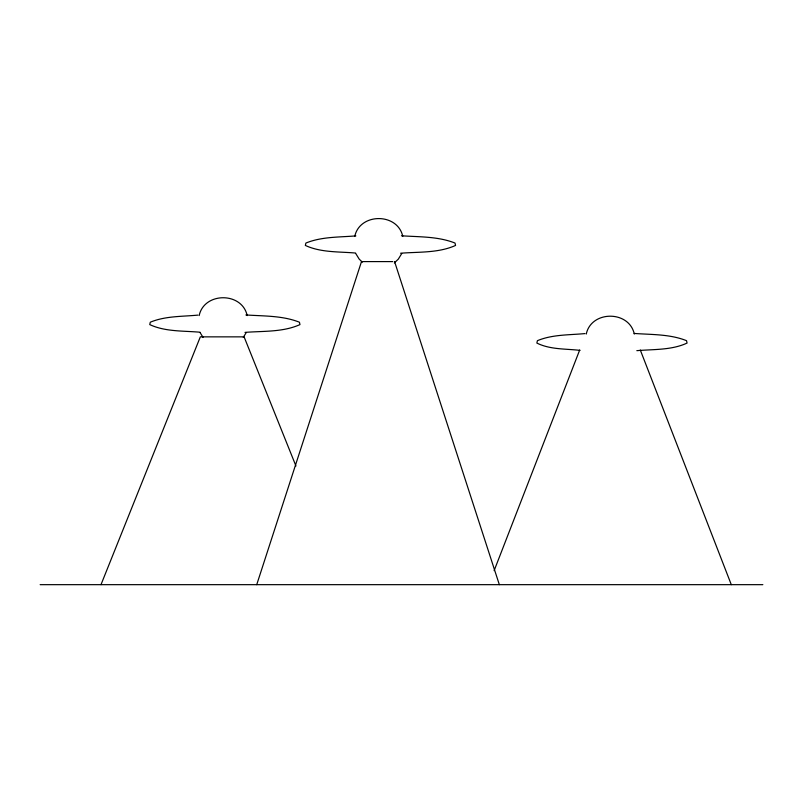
<?xml version="1.0" encoding="UTF-8"?>
<svg xmlns="http://www.w3.org/2000/svg" width="803" height="803" viewBox="0 0 803 803"><rect width="100%" height="100%" fill="white"/><g stroke="black" fill="none" stroke-linecap="round" stroke-linejoin="round"><path stroke-width="1.2" d="M199.154 315.589C204.213 291.8 242.115 291.8 247.183 315.589M354.745 236.423C359.804 212.634 397.706 212.634 402.775 236.423M586.26 334.048C591.319 310.259 629.221 310.259 634.29 334.048M256.729 584.664L361.491 261.597L392.787 261.597M494.126 570.652L579.686 350.018M100.997 584.664L200.328 336.858L244.092 336.858L295.946 466.001M243.289 337.38L246.15 332.713M401.741 253.557L398.308 259.148L394.333 262.922M197.859 315.117C181.99 316.623 165.227 315.96 150.291 322.214L149.759 324.603C165.257 331.83 183.275 330.746 199.997 332.211M584.965 333.586C569.096 335.092 552.344 334.429 537.398 340.683L536.866 343.062C550.075 349.676 565.653 348.703 580.007 350.369M400.587 253.216C418.885 251.791 438.538 253.106 455.552 245.437L455.02 243.058C438.137 236.353 419.347 237.015 401.47 235.781M244.995 332.382C263.294 330.956 282.937 332.271 299.961 324.603L299.429 322.214C282.546 315.519 263.745 316.181 245.879 314.947M636.829 350.67C653.562 349.205 671.569 350.289 687.067 343.062L686.535 340.683C670.043 334.068 651.655 334.721 634.179 333.446M355.849 235.891C339.177 237.286 321.601 236.614 305.883 243.058L305.351 245.437C320.849 252.664 338.866 251.58 355.599 253.045M40.15 584.664L762.85 584.664M362.394 262.169L359.212 259.148L355.769 253.557M200.178 332.713L203.049 337.38M640.302 350.018L731.292 584.664M394.574 261.597L499.336 584.664"/></g></svg>
